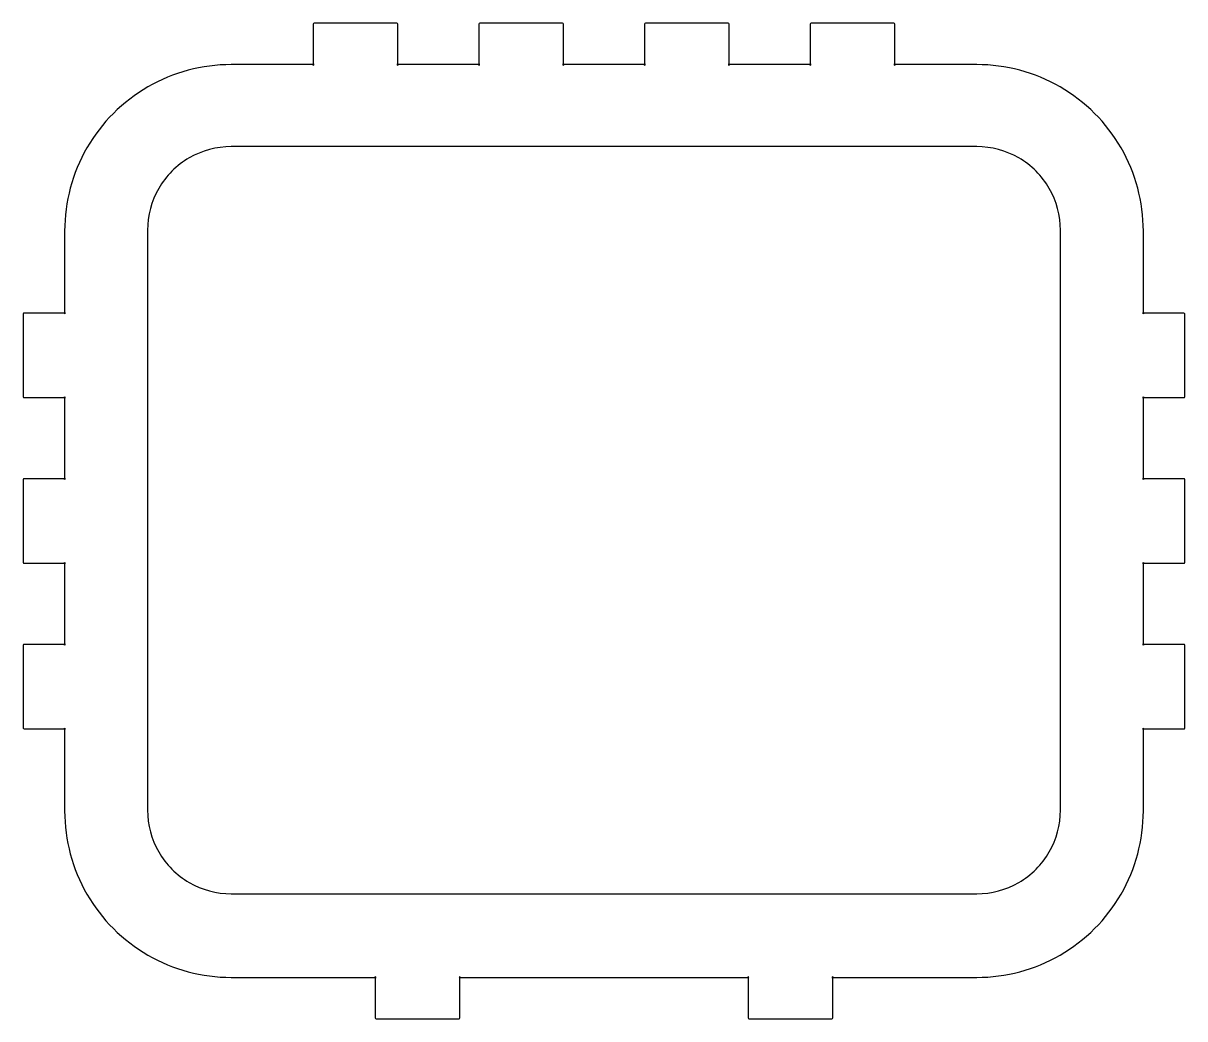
# Model space of a CAD drawing. Extents: x 1 to 449, y -9756 to -9558.
# Drawn here: x 144 to 284.1, y -9755.9 to -9635.8 of the extents above; entities that cross this region are included whole.
import ezdxf

# ---------------------------------------------------------------- set-up
doc = ezdxf.new("R2010")
doc.units = 0
doc.layers.get('0').update_dxf_attribs({"linetype": 'CONTINUOUS'})

msp = doc.modelspace()

# ---------------------------------------------------------------- linework, layer by layer
at = {"color": 7}
for p, q in [((178.94922, -9635.8555), (178.94922, -9640.8555)), ((189.05078, -9635.7539), (179.05078, -9635.7539)), ((189.15234, -9640.8555), (189.15234, -9635.8555)), ((198.94922, -9635.8555), (198.94922, -9640.8555)), ((209.05078, -9635.7539), (199.05078, -9635.7539)), ((209.15234, -9640.8555), (209.15234, -9635.8555)), ((218.94922, -9635.8555), (218.94922, -9640.8555)), ((229.05078, -9635.7539), (219.05078, -9635.7539)), ((229.15234, -9640.8555), (229.15234, -9635.8555)), ((238.94922, -9635.8555), (238.94922, -9640.8555)), ((249.05078, -9635.7539), (239.05078, -9635.7539)), ((249.15234, -9640.8555), (249.15234, -9635.8555)), ((179.05078, -9640.7539), (169.05078, -9640.7539)), ((199.05078, -9640.7539), (189.05078, -9640.7539)), ((219.05078, -9640.7539), (209.05078, -9640.7539)), ((239.05078, -9640.7539), (229.05078, -9640.7539)), ((259.05078, -9640.7539), (249.05078, -9640.7539)), ((259.05078, -9650.6563), (169.05078, -9650.6563)), ((148.95312, -9660.8516), (148.95312, -9670.8516)), ((158.95312, -9660.7539), (158.95312, -9730.7539)), ((269.14844, -9730.7539), (269.14844, -9660.7539)), ((279.14844, -9670.8516), (279.14844, -9660.8516)), ((143.95312, -9670.8516), (143.95312, -9680.8516)), ((149.05469, -9670.75), (144.05469, -9670.75)), ((284.04687, -9670.75), (279.04687, -9670.75)), ((284.14844, -9680.8516), (284.14844, -9670.8516)), ((144.05469, -9680.9531), (149.05469, -9680.9531)), ((148.95312, -9680.8516), (148.95312, -9690.8516)), ((279.04687, -9680.9531), (284.04687, -9680.9531)), ((279.14844, -9690.8516), (279.14844, -9680.8516)), ((143.95312, -9690.8516), (143.95312, -9700.8516)), ((149.05469, -9690.75), (144.05469, -9690.75)), ((284.04687, -9690.75), (279.04687, -9690.75)), ((284.14844, -9700.8516), (284.14844, -9690.8516)), ((144.05469, -9700.9531), (149.05469, -9700.9531)), ((148.95312, -9700.8516), (148.95312, -9710.8516)), ((279.04687, -9700.9531), (284.04687, -9700.9531)), ((279.14844, -9710.8516), (279.14844, -9700.8516)), ((143.95312, -9710.8516), (143.95312, -9720.8516)), ((149.05469, -9710.75), (144.05469, -9710.75)), ((284.04687, -9710.75), (279.04687, -9710.75)), ((284.14844, -9720.8516), (284.14844, -9710.8516)), ((144.05469, -9720.9531), (149.05469, -9720.9531)), ((148.95312, -9720.8516), (148.95312, -9730.8516)), ((279.04687, -9720.9531), (284.04687, -9720.9531)), ((279.14844, -9730.8516), (279.14844, -9720.8516)), ((169.05078, -9740.8516), (259.05078, -9740.8516)), ((169.05078, -9750.9492), (186.55078, -9750.9492)), ((186.44922, -9750.8477), (186.44922, -9755.8477)), ((196.55078, -9750.9492), (214.05078, -9750.9492)), ((196.65234, -9755.8477), (196.65234, -9750.8477)), ((214.05078, -9750.9492), (231.55078, -9750.9492)), ((231.44922, -9750.8477), (231.44922, -9755.8477)), ((241.55078, -9750.9492), (259.05078, -9750.9492)), ((241.65234, -9755.8477), (241.65234, -9750.8477)), ((186.55078, -9755.9492), (196.55078, -9755.9492)), ((231.55078, -9755.9492), (241.55078, -9755.9492))]:
    msp.add_line(p, q, dxfattribs=at)
for points in [[(179.05078, -9635.7539), (178.99608, -9635.7539), (178.94922, -9635.7969), (178.94922, -9635.8555)], [(189.15234, -9635.8555), (189.15234, -9635.8005), (189.10934, -9635.7539), (189.05078, -9635.7539)], [(199.05078, -9635.7539), (198.99608, -9635.7539), (198.94922, -9635.7969), (198.94922, -9635.8555)], [(209.15234, -9635.8555), (209.15234, -9635.8005), (209.10934, -9635.7539), (209.05078, -9635.7539)], [(219.05078, -9635.7539), (218.99608, -9635.7539), (218.94922, -9635.7969), (218.94922, -9635.8555)], [(229.15234, -9635.8555), (229.15234, -9635.8005), (229.10934, -9635.7539), (229.05078, -9635.7539)], [(239.05078, -9635.7539), (238.99608, -9635.7539), (238.94922, -9635.7969), (238.94922, -9635.8555)], [(249.15234, -9635.8555), (249.15234, -9635.8005), (249.10934, -9635.7539), (249.05078, -9635.7539)], [(169.05078, -9640.7539), (165.52344, -9640.7539), (162.05469, -9641.6836), (159, -9643.4453)], [(178.94922, -9640.8555), (178.94922, -9640.8005), (178.99222, -9640.7539), (179.05078, -9640.7539)], [(189.05078, -9640.7539), (189.10548, -9640.7539), (189.15234, -9640.7969), (189.15234, -9640.8555)], [(198.94922, -9640.8555), (198.94922, -9640.8005), (198.99222, -9640.7539), (199.05078, -9640.7539)], [(209.05078, -9640.7539), (209.10548, -9640.7539), (209.15234, -9640.7969), (209.15234, -9640.8555)], [(218.94922, -9640.8555), (218.94922, -9640.8005), (218.99222, -9640.7539), (219.05078, -9640.7539)], [(229.05078, -9640.7539), (229.10548, -9640.7539), (229.15234, -9640.7969), (229.15234, -9640.8555)], [(238.94922, -9640.8555), (238.94922, -9640.8005), (238.99222, -9640.7539), (239.05078, -9640.7539)], [(249.05078, -9640.7539), (249.10548, -9640.7539), (249.15234, -9640.7969), (249.15234, -9640.8555)], [(269.10156, -9643.4453), (266.04687, -9641.6797), (262.57812, -9640.7539), (259.05078, -9640.7539)], [(159, -9643.4453), (155.94531, -9645.2109), (153.40625, -9647.7461), (151.64453, -9650.8008)], [(276.45703, -9650.8008), (274.69141, -9647.7461), (272.15625, -9645.207), (269.10156, -9643.4453)], [(151.64453, -9650.8008), (149.87891, -9653.8555), (148.95312, -9657.3242), (148.95312, -9660.8516)], [(169.05078, -9650.6563), (167.27734, -9650.6563), (165.53516, -9651.1211), (164, -9652.0078)], [(264.10156, -9652.0078), (262.56641, -9651.1211), (260.82422, -9650.6563), (259.05078, -9650.6563)], [(279.14844, -9660.8516), (279.14844, -9657.3242), (278.21875, -9653.8555), (276.45703, -9650.8008)], [(164, -9652.0078), (162.46484, -9652.8945), (161.19141, -9654.168), (160.30469, -9655.7031)], [(267.79687, -9655.7031), (266.91016, -9654.168), (265.63672, -9652.8945), (264.10156, -9652.0078)], [(160.30469, -9655.7031), (159.41797, -9657.2383), (158.95312, -9658.9805), (158.95312, -9660.7539)], [(269.14844, -9660.7539), (269.14844, -9658.9805), (268.68359, -9657.2383), (267.79687, -9655.7031)], [(144.05469, -9670.75), (143.99999, -9670.75), (143.95312, -9670.793), (143.95312, -9670.8516)], [(148.95312, -9670.8516), (148.95312, -9670.7966), (148.99612, -9670.75), (149.05469, -9670.75)], [(279.04687, -9670.75), (279.10157, -9670.75), (279.14844, -9670.793), (279.14844, -9670.8516)], [(284.14844, -9670.8516), (284.14844, -9670.7966), (284.10544, -9670.75), (284.04687, -9670.75)], [(143.95312, -9680.8516), (143.95312, -9680.9066), (143.99612, -9680.9531), (144.05469, -9680.9531)], [(149.05469, -9680.9531), (148.99999, -9680.9531), (148.95312, -9680.9101), (148.95312, -9680.8516)], [(279.14844, -9680.8516), (279.14844, -9680.9066), (279.10544, -9680.9531), (279.04687, -9680.9531)], [(284.04687, -9680.9531), (284.10157, -9680.9531), (284.14844, -9680.9101), (284.14844, -9680.8516)], [(144.05469, -9690.75), (143.99999, -9690.75), (143.95312, -9690.793), (143.95312, -9690.8516)], [(148.95312, -9690.8516), (148.95312, -9690.7966), (148.99612, -9690.75), (149.05469, -9690.75)], [(279.04687, -9690.75), (279.10157, -9690.75), (279.14844, -9690.793), (279.14844, -9690.8516)], [(284.14844, -9690.8516), (284.14844, -9690.7966), (284.10544, -9690.75), (284.04687, -9690.75)], [(143.95312, -9700.8516), (143.95312, -9700.9066), (143.99612, -9700.9531), (144.05469, -9700.9531)], [(149.05469, -9700.9531), (148.99999, -9700.9531), (148.95312, -9700.9101), (148.95312, -9700.8516)], [(279.14844, -9700.8516), (279.14844, -9700.9066), (279.10544, -9700.9531), (279.04687, -9700.9531)], [(284.04687, -9700.9531), (284.10157, -9700.9531), (284.14844, -9700.9101), (284.14844, -9700.8516)], [(144.05469, -9710.75), (143.99999, -9710.75), (143.95312, -9710.793), (143.95312, -9710.8516)], [(148.95312, -9710.8516), (148.95312, -9710.7966), (148.99612, -9710.75), (149.05469, -9710.75)], [(279.04687, -9710.75), (279.10157, -9710.75), (279.14844, -9710.793), (279.14844, -9710.8516)], [(284.14844, -9710.8516), (284.14844, -9710.7966), (284.10544, -9710.75), (284.04687, -9710.75)], [(143.95312, -9720.8516), (143.95312, -9720.9066), (143.99612, -9720.9531), (144.05469, -9720.9531)], [(149.05469, -9720.9531), (148.99999, -9720.9531), (148.95312, -9720.9101), (148.95312, -9720.8516)], [(279.14844, -9720.8516), (279.14844, -9720.9066), (279.10544, -9720.9531), (279.04687, -9720.9531)], [(284.04687, -9720.9531), (284.10157, -9720.9531), (284.14844, -9720.9101), (284.14844, -9720.8516)], [(148.95312, -9730.8516), (148.95312, -9734.3789), (149.88281, -9737.8477), (151.64453, -9740.9023)], [(158.95312, -9730.7539), (158.95312, -9732.5273), (159.41797, -9734.2695), (160.30469, -9735.8047)], [(267.79687, -9735.8047), (268.68359, -9734.2695), (269.14844, -9732.5273), (269.14844, -9730.7539)], [(276.45703, -9740.9023), (278.22266, -9737.8477), (279.14844, -9734.3789), (279.14844, -9730.8516)], [(160.30469, -9735.8047), (161.19141, -9737.3398), (162.46484, -9738.6133), (164, -9739.5)], [(264.10156, -9739.5), (265.63672, -9738.6133), (266.91016, -9737.3398), (267.79687, -9735.8047)], [(164, -9739.5), (165.53516, -9740.3867), (167.27734, -9740.8516), (169.05078, -9740.8516)], [(259.05078, -9740.8516), (260.82422, -9740.8516), (262.56641, -9740.3867), (264.10156, -9739.5)], [(151.64453, -9740.9023), (153.41016, -9743.957), (155.94531, -9746.4961), (159, -9748.2578)], [(269.10156, -9748.2578), (272.15625, -9746.4922), (274.69531, -9743.957), (276.45703, -9740.9023)], [(159, -9748.2578), (162.05469, -9750.0234), (165.52344, -9750.9492), (169.05078, -9750.9492)], [(259.05078, -9750.9492), (262.57812, -9750.9492), (266.04687, -9750.0195), (269.10156, -9748.2578)], [(186.55078, -9750.9492), (186.49608, -9750.9492), (186.44922, -9750.9062), (186.44922, -9750.8477)], [(196.65234, -9750.8477), (196.65234, -9750.9027), (196.60934, -9750.9492), (196.55078, -9750.9492)], [(231.55078, -9750.9492), (231.49608, -9750.9492), (231.44922, -9750.9062), (231.44922, -9750.8477)], [(241.65234, -9750.8477), (241.65234, -9750.9027), (241.60934, -9750.9492), (241.55078, -9750.9492)], [(186.44922, -9755.8477), (186.44922, -9755.9027), (186.49222, -9755.9492), (186.55078, -9755.9492)], [(196.55078, -9755.9492), (196.60548, -9755.9492), (196.65234, -9755.9062), (196.65234, -9755.8477)], [(231.44922, -9755.8477), (231.44922, -9755.9027), (231.49222, -9755.9492), (231.55078, -9755.9492)], [(241.55078, -9755.9492), (241.60548, -9755.9492), (241.65234, -9755.9062), (241.65234, -9755.8477)]]:
    msp.add_open_spline(points, degree=3, dxfattribs=at)

doc.saveas('drawing.dxf')
